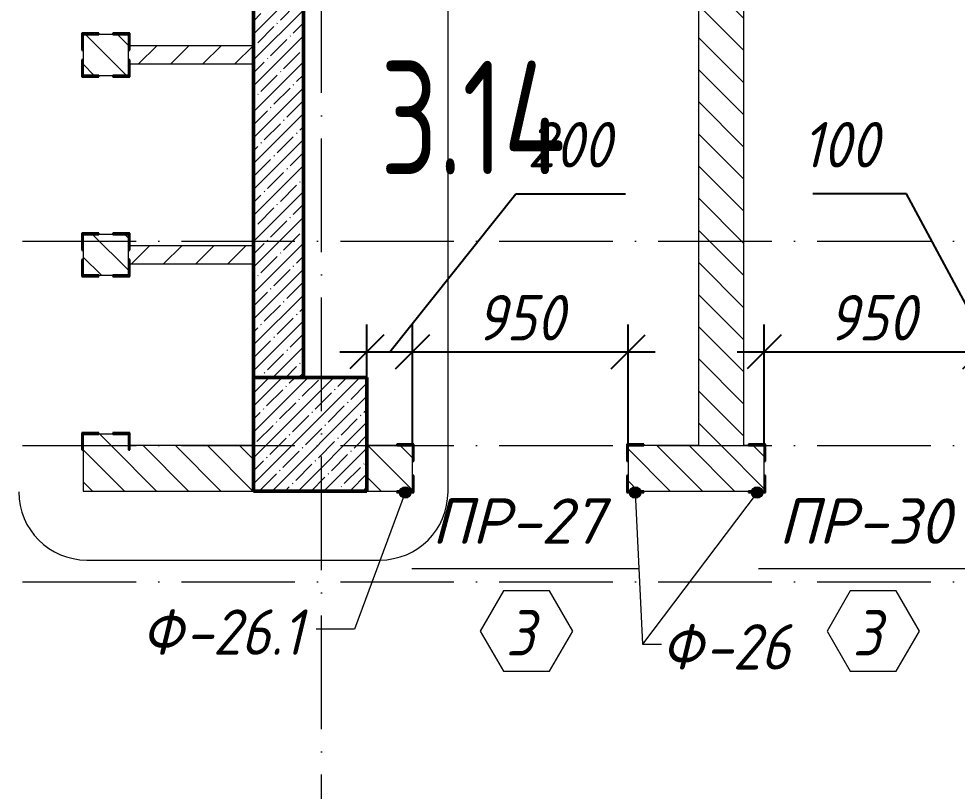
# Model space of a CAD drawing. Header units: millimetres. Extents: x -269418 to 201924, y -5890 to 98643.
# Drawn here: x 12676 to 16810, y 9579 to 12979 of the extents above; entities that cross this region are included whole.
import ezdxf

# ---------------------------------------------------------------- set-up
doc = ezdxf.new("R2010")
doc.units = ezdxf.units.MM
doc.linetypes.add('50_200_ШТРИХ_1Т_ш5_п1_п1_', pattern=[700, 500, -100, 0, -100])
for name, color, linetype, lineweight in [('A-ANNO-DIMS', 7, 'Continuous', 9), ('A-ANNO-SYMB', 7, 'Continuous', 9), ('A-AREA-IDEN', 7, 'Continuous', 9), ('A-DOOR-IDEN', 7, 'Continuous', 9), ('A-GENM-1', 7, 'Continuous', 25), ('A-GENM-IDEN', 7, 'Continuous', 9), ('A-WALL-3', 7, 'Continuous', 50), ('A-WALL-PATT-2', 7, 'Continuous', 5), ('S-COLS', 7, 'Continuous', 9), ('S-COLS-1', 7, 'Continuous', 5), ('S-COLS-2', 7, 'Continuous', 50), ('Оси-1', 7, '50_200_ШТРИХ_1Т_ш5_п1_п1_', 9)]:
    doc.layers.add(name, color=color, linetype=linetype, lineweight=lineweight)
for name, color, linetype, lineweight, true_color in [('A-WALL-FNSH-2', 7, 'Continuous', 13, 0xce0000), ('A-WALL-FNSH-3', 7, 'Continuous', 13, 0x008000), ('A-WALL-PATT-1', 7, 'Continuous', 5, 0xce0000), ('A-WALL-PATT-3', 7, 'Continuous', 5, 0x008000)]:
    doc.layers.add(name, color=color, linetype=linetype, lineweight=lineweight, true_color=true_color)
doc.styles.add('ISOCPEUR_I_2', font='isocpeui.ttf', dxfattribs={"width": 0.9, "height": 200})
doc.styles.add('ISOCPEUR_I_4', font='isocpeui.ttf', dxfattribs={"height": 200})
doc.styles.add('СПДС', font='ГОСТ тип А.ttf', dxfattribs={"width": 0.9})
doc.dimstyles.new('ISO-2_0_0_9К_СРЕДНИЙ_ФОН', dxfattribs={"dimscale": 304.8, "dimtxt": 199.196235, "dimasz": 0.492126, "dimexe": 0.393701, "dimexo": 0, "dimgap": 0.164042, "dimtad": 1, "dimdec": 0, "dimdsep": 46, "dimtxsty": 'ISOCPEUR_I_2', "dimblk1": 'OBLIQUE', "dimblk2": 'OBLIQUE', "dimsah": 1, "dimcen": 0.09, "dimdle": 0.393701, "dimazin": 0, "dimtfac": 1, "dimtdec": 4, "dimtix": 1, "dimtmove": 0, "dimatfit": 3, "dimfxl": 1, "dimtvp": 1, "dimtfill": 1, "dimtolj": 1, "dimtzin": 0, "dimarcsym": 2})
doc.dimstyles.new('ISO-2_0_0_9К_СРЕДНИЙ_ФОН_1', dxfattribs={"dimscale": 304.8, "dimtxt": 199.196235, "dimasz": 0.492126, "dimexe": 0.393701, "dimexo": 0, "dimgap": 0.164042, "dimtad": 1, "dimdec": 0, "dimdsep": 46, "dimtxsty": 'ISOCPEUR_I_2', "dimblk1": 'OBLIQUE', "dimblk2": 'OBLIQUE', "dimsah": 1, "dimcen": 0.09, "dimdle": 0.393701, "dimazin": 0, "dimtfac": 1, "dimtdec": 4, "dimtix": 1, "dimtmove": 1, "dimatfit": 3, "dimfxl": 1, "dimtvp": 1, "dimtfill": 1, "dimtolj": 1, "dimtzin": 0, "dimarcsym": 2})
pattern_1 = [(135, (0, 0), (-70.71068, -70.71068), [])]
pattern_2 = [(45, (0, 0), (-70.7107, 70.7107), [])]

# ---------------------------------------------------------------- blocks, each defined once
blk = doc.blocks.new('Колонна_Несущая_Прямоугольное сечение - Вн_ЖБ_500х500-V107-АР1_1_Кладочный план 3 этажа')
at = {"layer": 'S-COLS-1'}
h = blk.add_hatch(dxfattribs=at)
h.set_pattern_fill('FP_96', color=256, style=0, pattern_type=2)
h.set_pattern_definition([(45, (-13960, -11150), (-57.02463, 57.02463), []), (45, (-13902.975, -11150), (-57.02463, 57.02463), [100.806, -20.161, 3.353, -16.808])])
h.paths.add_polyline_path([(-250, -250), (250, -250), (250, 250), (-250, 250)], flags=0)
at = {"layer": 'S-COLS-2'}
for p, q in [((250, 250), (-250, 250)), ((-250, 250), (-250, -250)), ((250, -250), (250, 250)), ((-250, -250), (250, -250))]:
    blk.add_line(p, q, dxfattribs=at)
blk = doc.blocks.new('Фахверк_СКБ_Уголок - Ф-26_1_200х3950 h_все крепления развернуты-32688344-АР1_1_Кладочный план 3 этажа')
at = {"layer": 'A-GENM-1'}
for p, q in [((200, 156), (125, 156)), ((125, 156), (125, 81)), ((131, 81), (131, 150)), ((131, 150), (200, 150)), ((200, 150), (200, 156)), ((125, 81), (131, 81)), ((131, 19), (125, 19)), ((125, 19), (125, -56)), ((131, -50), (131, 19)), ((125, -56), (200, -56)), ((200, -50), (131, -50)), ((200, -56), (200, -50))]:
    blk.add_line(p, q, dxfattribs=at)
blk = doc.blocks.new('Фахверк_СКБ_Уголок - Ф-26_200х3950 h-32688301-АР1_1_Кладочный план 3 этажа')
at = {"layer": 'A-GENM-1'}
for p, q in [((200, 156), (125, 156)), ((125, 156), (125, 81)), ((131, 81), (131, 150)), ((131, 150), (200, 150)), ((200, 150), (200, 156)), ((125, 81), (131, 81)), ((131, 19), (125, 19)), ((125, 19), (125, -56)), ((131, -50), (131, 19)), ((125, -56), (200, -56)), ((200, -50), (131, -50)), ((200, -56), (200, -50))]:
    blk.add_line(p, q, dxfattribs=at)
blk = doc.blocks.new('AAR_СКБ_Марка_Двери_Перемычка и проем - Марка перемычки и проема-25306769-АР1_1_Кладочный план 3 этажа')
at = {"layer": 'A-DOOR-IDEN'}
for p, q in [((-5, 0), (5, 0)), ((-0.968, -0.984), (-1.986, -2.747)), ((1.067, -0.984), (-0.968, -0.984)), ((2.085, -2.747), (1.067, -0.984)), ((-1.986, -2.747), (-0.968, -4.509)), ((1.067, -4.509), (2.085, -2.747)), ((-0.968, -4.509), (1.067, -4.509))]:
    blk.add_line(p, q, dxfattribs=at)
blk = doc.blocks.new('_Oblique')
at = {"color": 0, "linetype": 'ByBlock', "lineweight": -2}
blk.add_line((-0.5, -0.5), (0.5, 0.5), dxfattribs=at)
blk = doc.blocks.new('DIMBLOCK486-АР1_1_Кладочный план 3 этажа')
at = {"layer": 'A-ANNO-DIMS', "color": 0, "lineweight": -2, "transparency": 16777216}
for p, q in [((14310, 11513.2), (14866, 12208)), ((14866, 12208), (15348.4, 12208)), ((14210, 11400), (14210, 11633.2)), ((14410, 11100), (14410, 11633.2)), ((14090, 11513.2), (14530, 11513.2))]:
    blk.add_line(p, q, dxfattribs=at)
at = {"layer": 'Defpoints', "color": 0, "transparency": 16777216}
for p in [(14410, 11513.2), (14210, 11400), (14410, 11100)]:
    blk.add_point(p, dxfattribs=at)
at = {"layer": 'A-ANNO-DIMS', "color": 0, "lineweight": -2, "transparency": 16777216, "xscale": 150, "yscale": 150, "zscale": 150, "rotation": 180}
blk.add_blockref('_Oblique', (14210, 11513.2), dxfattribs=at)
at = {"layer": 'A-ANNO-DIMS', "color": 0, "lineweight": -2, "transparency": 16777216, "xscale": 150, "yscale": 150, "zscale": 150}
blk.add_blockref('_Oblique', (14410, 11513.2), dxfattribs=at)
at = {"layer": 'A-ANNO-DIMS', "color": 0, "transparency": 16777216, "insert": (14916, 12524.7), "char_height": 200, "width": 455.087, "attachment_point": 1, "line_spacing_factor": 1.149209, "style": 'ISOCPEUR_I_2', "bg_fill": 3, "box_fill_scale": 1.1, "bg_fill_color": 256, "bg_fill_true_color": 13158600, "bg_fill_transparency": 0}
blk.add_mtext('\\A1;200', dxfattribs=at)
blk = doc.blocks.new('DIMBLOCK487-АР1_1_Кладочный план 3 этажа')
at = {"layer": 'A-ANNO-DIMS', "color": 0, "lineweight": -2, "transparency": 16777216}
for p, q in [((14410, 11100), (14410, 11633.2)), ((15360, 11100.7), (15360, 11633.2)), ((14290, 11513.2), (15480, 11513.2))]:
    blk.add_line(p, q, dxfattribs=at)
at = {"layer": 'Defpoints', "color": 0, "transparency": 16777216}
for p in [(15360, 11513.2), (14410, 11100), (15360, 11100.7)]:
    blk.add_point(p, dxfattribs=at)
at = {"layer": 'A-ANNO-DIMS', "color": 0, "lineweight": -2, "transparency": 16777216, "xscale": 150, "yscale": 150, "zscale": 150, "rotation": 180}
blk.add_blockref('_Oblique', (14410, 11513.2), dxfattribs=at)
at = {"layer": 'A-ANNO-DIMS', "color": 0, "lineweight": -2, "transparency": 16777216, "xscale": 150, "yscale": 150, "zscale": 150}
blk.add_blockref('_Oblique', (15360, 11513.2), dxfattribs=at)
at = {"layer": 'A-ANNO-DIMS', "color": 0, "transparency": 16777216, "insert": (14885, 11663.2), "char_height": 200, "width": 455.087, "attachment_point": 5, "style": 'ISOCPEUR_I_2', "bg_fill": 3, "box_fill_scale": 1.1, "bg_fill_color": 256, "bg_fill_true_color": 13158600, "bg_fill_transparency": 0}
blk.add_mtext('\\A1;950', dxfattribs=at)
blk = doc.blocks.new('DIMBLOCK488-АР1_1_Кладочный план 3 этажа')
at = {"layer": 'A-ANNO-DIMS', "color": 0, "lineweight": -2, "transparency": 16777216}
for p, q in [((15960, 11100), (15960, 11633.2)), ((16910, 11100.7), (16910, 11633.2)), ((15840, 11513.2), (17030, 11513.2))]:
    blk.add_line(p, q, dxfattribs=at)
at = {"layer": 'Defpoints', "color": 0, "transparency": 16777216}
for p in [(16910, 11513.2), (15960, 11100), (16910, 11100.7)]:
    blk.add_point(p, dxfattribs=at)
at = {"layer": 'A-ANNO-DIMS', "color": 0, "lineweight": -2, "transparency": 16777216, "xscale": 150, "yscale": 150, "zscale": 150, "rotation": 180}
blk.add_blockref('_Oblique', (15960, 11513.2), dxfattribs=at)
at = {"layer": 'A-ANNO-DIMS', "color": 0, "lineweight": -2, "transparency": 16777216, "xscale": 150, "yscale": 150, "zscale": 150}
blk.add_blockref('_Oblique', (16910, 11513.2), dxfattribs=at)
at = {"layer": 'A-ANNO-DIMS', "color": 0, "transparency": 16777216, "insert": (16435, 11663.2), "char_height": 200, "width": 455.087, "attachment_point": 5, "style": 'ISOCPEUR_I_2', "bg_fill": 3, "box_fill_scale": 1.1, "bg_fill_color": 256, "bg_fill_true_color": 13158600, "bg_fill_transparency": 0}
blk.add_mtext('\\A1;950', dxfattribs=at)
blk = doc.blocks.new('DIMBLOCK489-АР1_1_Кладочный план 3 этажа')
at = {"layer": 'A-ANNO-DIMS', "color": 0, "lineweight": -2, "transparency": 16777216}
for p, q in [((16586, 12208), (16174.3, 12208)), ((16960, 11513.2), (16586, 12208)), ((16910, 11100.7), (16910, 11633.2)), ((17010, 11480), (17010, 11633.2)), ((16790, 11513.2), (17130, 11513.2))]:
    blk.add_line(p, q, dxfattribs=at)
at = {"layer": 'Defpoints', "color": 0, "transparency": 16777216}
for p in [(17010, 11513.2), (17010, 11480), (16910, 11100.7)]:
    blk.add_point(p, dxfattribs=at)
at = {"layer": 'A-ANNO-DIMS', "color": 0, "lineweight": -2, "transparency": 16777216, "xscale": 150, "yscale": 150, "zscale": 150, "rotation": 180}
blk.add_blockref('_Oblique', (16910, 11513.2), dxfattribs=at)
at = {"layer": 'A-ANNO-DIMS', "color": 0, "lineweight": -2, "transparency": 16777216, "xscale": 150, "yscale": 150, "zscale": 150}
blk.add_blockref('_Oblique', (17010, 11513.2), dxfattribs=at)
at = {"layer": 'A-ANNO-DIMS', "color": 0, "transparency": 16777216, "insert": (16126.9, 12524.7), "char_height": 200, "width": 409.118, "attachment_point": 1, "line_spacing_factor": 1.149209, "style": 'ISOCPEUR_I_2', "bg_fill": 3, "box_fill_scale": 1.1, "bg_fill_color": 256, "bg_fill_true_color": 13158600, "bg_fill_transparency": 0}
blk.add_mtext('\\A1;100', dxfattribs=at)

msp = doc.modelspace()

# ---------------------------------------------------------------- hatches: boundary and pattern name
at = {"layer": 'A-GENM-IDEN'}
h = msp.add_hatch(color=256, dxfattribs=at)
edge = h.paths.add_edge_path(flags=0)
edge.add_arc((14378.5, 10894), 25, 0, 360)
h = msp.add_hatch(color=256, dxfattribs=at)
edge = h.paths.add_edge_path(flags=0)
edge.add_arc((15391.5, 10894), 25, 0, 360)
h = msp.add_hatch(color=256, dxfattribs=at)
edge = h.paths.add_edge_path(flags=0)
edge.add_arc((15928.5, 10894), 25, 0, 360)
at = {"layer": 'A-WALL-PATT-1'}
h = msp.add_hatch(dxfattribs=at)
h.set_pattern_fill('FP_1', color=256, style=0, pattern_type=2)
h.set_pattern_definition(pattern_1)
h.paths.add_polyline_path([(13010, 11100), (13160, 11100), (13160, 11150), (12960, 11150), (12960, 11100)], flags=0)
h.paths.add_polyline_path([(12960, 11850), (13160, 11850), (13160, 12030), (12960, 12030), (12960, 11919)], flags=0)
h.paths.add_polyline_path([(13160, 12730), (13160, 12910), (12960, 12910), (12960, 12730), (13091, 12730)], flags=0)
h.paths.add_polyline_path([(13029, 13610), (13160, 13610), (13160, 14019.9), (12960, 14019.9), (12960, 13610)], flags=0)
h.paths.add_polyline_path([(13091, 14719.9), (13160, 14719.9), (13160, 15000), (12960, 15000), (12960, 14719.9), (13029, 14719.9)], flags=0)
h = msp.add_hatch(dxfattribs=at)
h.set_pattern_fill('FP_1', color=256, style=0, pattern_type=2)
h.set_pattern_definition(pattern_1)
h.paths.add_polyline_path([(15870, 11100), (15870, 14980), (15670, 14980), (15670, 11100)], flags=0)
h = msp.add_hatch(dxfattribs=at)
h.set_pattern_fill('FP_1', color=256, style=0, pattern_type=2)
h.set_pattern_definition(pattern_1)
h.paths.add_polyline_path([(12960, 10900), (13710, 10900.1), (13710, 11100), (13166, 11100), (13166, 11081), (13160, 11081), (13160, 11100), (12960, 11100), (12960, 11081)], flags=0)
h = msp.add_hatch(dxfattribs=at)
h.set_pattern_fill('FP_1', color=256, style=0, pattern_type=2)
h.set_pattern_definition(pattern_1)
h.paths.add_polyline_path([(16910, 10900), (19710, 10900), (19710, 11100), (16910, 11100), (16910, 10941.8)], flags=0)
h.paths.add_polyline_path([(15960, 10900), (15960, 11100), (15360, 11100), (15360, 10900), (15891, 10900)], flags=0)
h.paths.add_polyline_path([(14210, 10900), (14410, 10900), (14410, 11100), (14210, 11100), (14210, 10900)], flags=0)
at = {"layer": 'A-WALL-PATT-2'}
h = msp.add_hatch(dxfattribs=at)
h.set_pattern_fill('FP_4', color=256, style=0, pattern_type=2)
h.set_pattern_definition([(45, (0, 0), (-57.02463, 57.02463), []), (45, (57.025, 0), (-57.02463, 57.02463), [100.806, -20.161, 3.353, -16.808])])
h.paths.add_polyline_path([(13710, 11400), (13930, 11400), (13930, 14600), (13710, 14600), (13710, 12371.8)], flags=0)
at = {"layer": 'A-WALL-PATT-3'}
h = msp.add_hatch(dxfattribs=at)
h.set_pattern_fill('FP_5', color=256, style=0, pattern_type=2)
h.set_pattern_definition(pattern_2)
h.paths.add_polyline_path([(13710, 12780), (13710, 12860), (13166, 12860), (13166, 12841), (13160, 12841), (13160, 12799), (13166, 12799), (13166, 12780)], flags=0)
h = msp.add_hatch(dxfattribs=at)
h.set_pattern_fill('FP_5', color=256, style=0, pattern_type=2)
h.set_pattern_definition(pattern_2)
h.paths.add_polyline_path([(13710, 11900), (13710, 11980), (13166, 11980), (13166, 11961), (13160, 11961), (13160, 11919), (13166, 11919), (13166, 11900)], flags=0)

# ---------------------------------------------------------------- linework, layer by layer
at = {"layer": 'A-ANNO-SYMB'}
for p, q in [((14567, 10896.5), (14567, 15555.4)), ((12976.3, 10596.5), (14267, 10596.5))]:
    msp.add_line(p, q, dxfattribs=at)
for centre, start, end in [((12976.3, 10896.5), 180, 270), ((14267, 10896.5), 270, 0)]:
    msp.add_arc(centre, 300, start, end, dxfattribs=at)
at = {"layer": 'A-GENM-IDEN'}
for p, q in [((14378.5, 10894), (14155, 10291.5)), ((15391.5, 10894), (15423.4, 10226.8)), ((15928.5, 10894), (15423.4, 10226.8)), ((14155, 10291.5), (13986, 10291.5)), ((15423.4, 10226.8), (15507.7, 10226.8)), ((15423.4, 10226.8), (15507.7, 10226.8))]:
    msp.add_line(p, q, dxfattribs=at)
for centre in [(14378.5, 10894), (15391.5, 10894), (15928.5, 10894)]:
    msp.add_circle(centre, 25, dxfattribs=at)
at = {"layer": 'A-WALL-3'}
for p, q in [((13710, 14600), (13710, 11400)), ((13930, 11400), (13930, 14600))]:
    msp.add_line(p, q, dxfattribs=at)
at = {"layer": 'A-WALL-FNSH-2'}
for p, q in [((15670, 14980), (15670, 11100)), ((15870, 11100), (15870, 14980)), ((13091, 12910), (13029, 12910)), ((12960, 12841), (12960, 12799)), ((13160, 12799), (13160, 12841)), ((13029, 12730), (13091, 12730)), ((13091, 12030), (13029, 12030)), ((12960, 11961), (12960, 11919)), ((13160, 11919), (13160, 11961)), ((13029, 11850), (13091, 11850)), ((13091, 11150), (13029, 11150)), ((12960, 11081), (12960, 10900)), ((13710, 11100), (13166, 11100)), ((14341, 11100), (14210, 11100)), ((15670, 11100), (15429, 11100)), ((15891, 11100), (15870, 11100)), ((14410, 10969), (14410, 11031)), ((15360, 11031), (15360, 10969)), ((15960, 10969), (15960, 11031)), ((12960, 10900), (13710, 10900)), ((14210, 10900), (14341, 10900)), ((15429, 10900), (15891, 10900))]:
    msp.add_line(p, q, dxfattribs=at)
at = {"layer": 'A-WALL-FNSH-3'}
for p, q in [((13710, 12860), (13166, 12860)), ((13166, 12780), (13710, 12780)), ((13710, 11980), (13166, 11980)), ((13166, 11900), (13710, 11900))]:
    msp.add_line(p, q, dxfattribs=at)
at = {"layer": 'Оси-1'}
for p, q in [((14010, -4150), (14010, 28636.9)), ((-6210, 12000), (125951.6, 12000)), ((-6210, 11100), (125951.6, 11100)), ((-6210, 10500), (125951.6, 10500))]:
    msp.add_line(p, q, dxfattribs=at)

# ---------------------------------------------------------------- block references
at = {"layer": 'A-DOOR-IDEN', "xscale": 99.99999999999993, "yscale": 99.99999999999993, "zscale": 99.99999999999993}
for p in [(14907.7, 10558.6), (16435, 10558.6)]:
    msp.add_blockref('AAR_СКБ_Марка_Двери_Перемычка и проем - Марка перемычки и проема-25306769-АР1_1_Кладочный план 3 этажа', p, dxfattribs=at)
at = {"layer": 'A-GENM-1'}
for name, p, rotation in [('Фахверк_СКБ_Уголок - Ф-26_1_200х3950 h_все крепления развернуты-32688344-АР1_1_Кладочный план 3 этажа', (13010, 13041), 269.9999999999999), ('Фахверк_СКБ_Уголок - Ф-26_1_200х3950 h_все крепления развернуты-32688344-АР1_1_Кладочный план 3 этажа', (13110, 12599), 89.99999999999991), ('Фахверк_СКБ_Уголок - Ф-26_1_200х3950 h_все крепления развернуты-32688344-АР1_1_Кладочный план 3 этажа', (13010, 12161), 269.9999999999999), ('Фахверк_СКБ_Уголок - Ф-26_1_200х3950 h_все крепления развернуты-32688344-АР1_1_Кладочный план 3 этажа', (13110, 11719), 89.99999999999991), ('Фахверк_СКБ_Уголок - Ф-26_200х3950 h-32688301-АР1_1_Кладочный план 3 этажа', (13010, 11281), 269.9999999999999), ('Фахверк_СКБ_Уголок - Ф-26_1_200х3950 h_все крепления развернуты-32688344-АР1_1_Кладочный план 3 этажа', (14541, 11050), 180), ('Фахверк_СКБ_Уголок - Ф-26_200х3950 h-32688301-АР1_1_Кладочный план 3 этажа', (16091, 11050), 180)]:
    msp.add_blockref(name, p, dxfattribs=dict(at, rotation=rotation))
msp.add_blockref('Фахверк_СКБ_Уголок - Ф-26_200х3950 h-32688301-АР1_1_Кладочный план 3 этажа', (15229, 10950), dxfattribs=at)
at = {"layer": 'S-COLS'}
msp.add_blockref('Колонна_Несущая_Прямоугольное сечение - Вн_ЖБ_500х500-V107-АР1_1_Кладочный план 3 этажа', (13960, 11150), dxfattribs=at)

# ---------------------------------------------------------------- texts
at = {"layer": 'A-DOOR-IDEN', "char_height": 200, "width": 158.734, "attachment_point": 1, "style": 'ISOCPEUR_I_2'}
for insert in [(14821.5, 10376), (16348.8, 10376)]:
    msp.add_mtext('\\fISOCPEUR|b0|i1|c204|p34|;\\W.9;3', dxfattribs=dict(at, insert=insert))
at = {"layer": 'A-GENM-IDEN', "char_height": 200, "attachment_point": 1}
for s, insert, width, style in [('ПР', (14495.4, 10867.9), 416.877, 'ISOCPEUR_I_4'), ('-27', (14839.4, 10867.9), 529.114, 'ISOCPEUR_I_4'), ('ПР', (16022.7, 10867.9), 416.877, 'ISOCPEUR_I_4'), ('-30', (16366.7, 10867.9), 529.114, 'ISOCPEUR_I_4'), ('\\fISOCPEUR|b0|i1|c204|p34|;\\W.9;Ф', (13217.9, 10379.2), 230.886, 'ISOCPEUR_I_2'), ('-26.1', (13408.4, 10379.2), 663.797, 'ISOCPEUR_I_2'), ('\\fISOCPEUR|b0|i1|c204|p34|;\\W.9;Ф', (15507.7, 10314.4), 230.886, 'ISOCPEUR_I_2'), ('\\fISOCPEUR|b0|i1|c204|p34|;\\W.9;Ф', (15507.7, 10314.4), 230.886, 'ISOCPEUR_I_2'), ('-26', (15698.2, 10314.4), 476.202, 'ISOCPEUR_I_2'), ('-26', (15698.2, 10314.4), 476.202, 'ISOCPEUR_I_2')]:
    msp.add_mtext(s, dxfattribs=dict(at, insert=insert, width=width, style=style))

# ---------------------------------------------------------------- next in the draw order: dimensions: what is measured, and where the dimension line sits
at = {"layer": 'A-ANNO-DIMS'}
dim = msp.add_linear_dim(base=(14410, 11513.2), p1=(14210, 11400), p2=(14410, 11100), dimstyle='ISO-2_0_0_9К_СРЕДНИЙ_ФОН_1', override={"dimpost": '<>', "dimfxl": 360.538312}, dxfattribs=at)
dim.commit()
dim.dimension.update_dxf_attribs({"geometry": 'DIMBLOCK486-АР1_1_Кладочный план 3 этажа', "text_midpoint": (14916, 12208), "dimtype": 160})
dim = msp.add_linear_dim(base=(16910, 11513.2), p1=(15960, 11100), p2=(16910, 11100.7), dimstyle='ISO-2_0_0_9К_СРЕДНИЙ_ФОН', override={"dimpost": '<>', "dimfxl": 950.000262}, dxfattribs=at)
dim.commit()
dim.dimension.update_dxf_attribs({"geometry": 'DIMBLOCK488-АР1_1_Кладочный план 3 этажа', "text_midpoint": (16435, 11663.2)})

# ---------------------------------------------------------------- next in the draw order: texts
at = {"layer": 'A-AREA-IDEN', "insert": (14268.4, 12794), "char_height": 500, "width": 1255.443, "attachment_point": 1, "style": 'СПДС'}
msp.add_mtext('3.14', dxfattribs=at)

# ---------------------------------------------------------------- next in the draw order: dimensions: what is measured, and where the dimension line sits
at = {"layer": 'A-ANNO-DIMS'}
dim = msp.add_linear_dim(base=(17010, 11513.2), p1=(16910, 11100.7), p2=(17010, 11480), dimstyle='ISO-2_0_0_9К_СРЕДНИЙ_ФОН_1', override={"dimpost": '<>', "dimfxl": 392.25556}, dxfattribs=at)
dim.commit()
dim.dimension.update_dxf_attribs({"geometry": 'DIMBLOCK489-АР1_1_Кладочный план 3 этажа', "text_midpoint": (16536, 12208), "dimtype": 160})
dim = msp.add_linear_dim(base=(15360, 11513.2), p1=(14410, 11100), p2=(15360, 11100.7), dimstyle='ISO-2_0_0_9К_СРЕДНИЙ_ФОН', override={"dimpost": '<>', "dimfxl": 950.000262}, dxfattribs=at)
dim.commit()
dim.dimension.update_dxf_attribs({"geometry": 'DIMBLOCK487-АР1_1_Кладочный план 3 этажа', "text_midpoint": (14885, 11663.2)})

doc.saveas('drawing.dxf')
